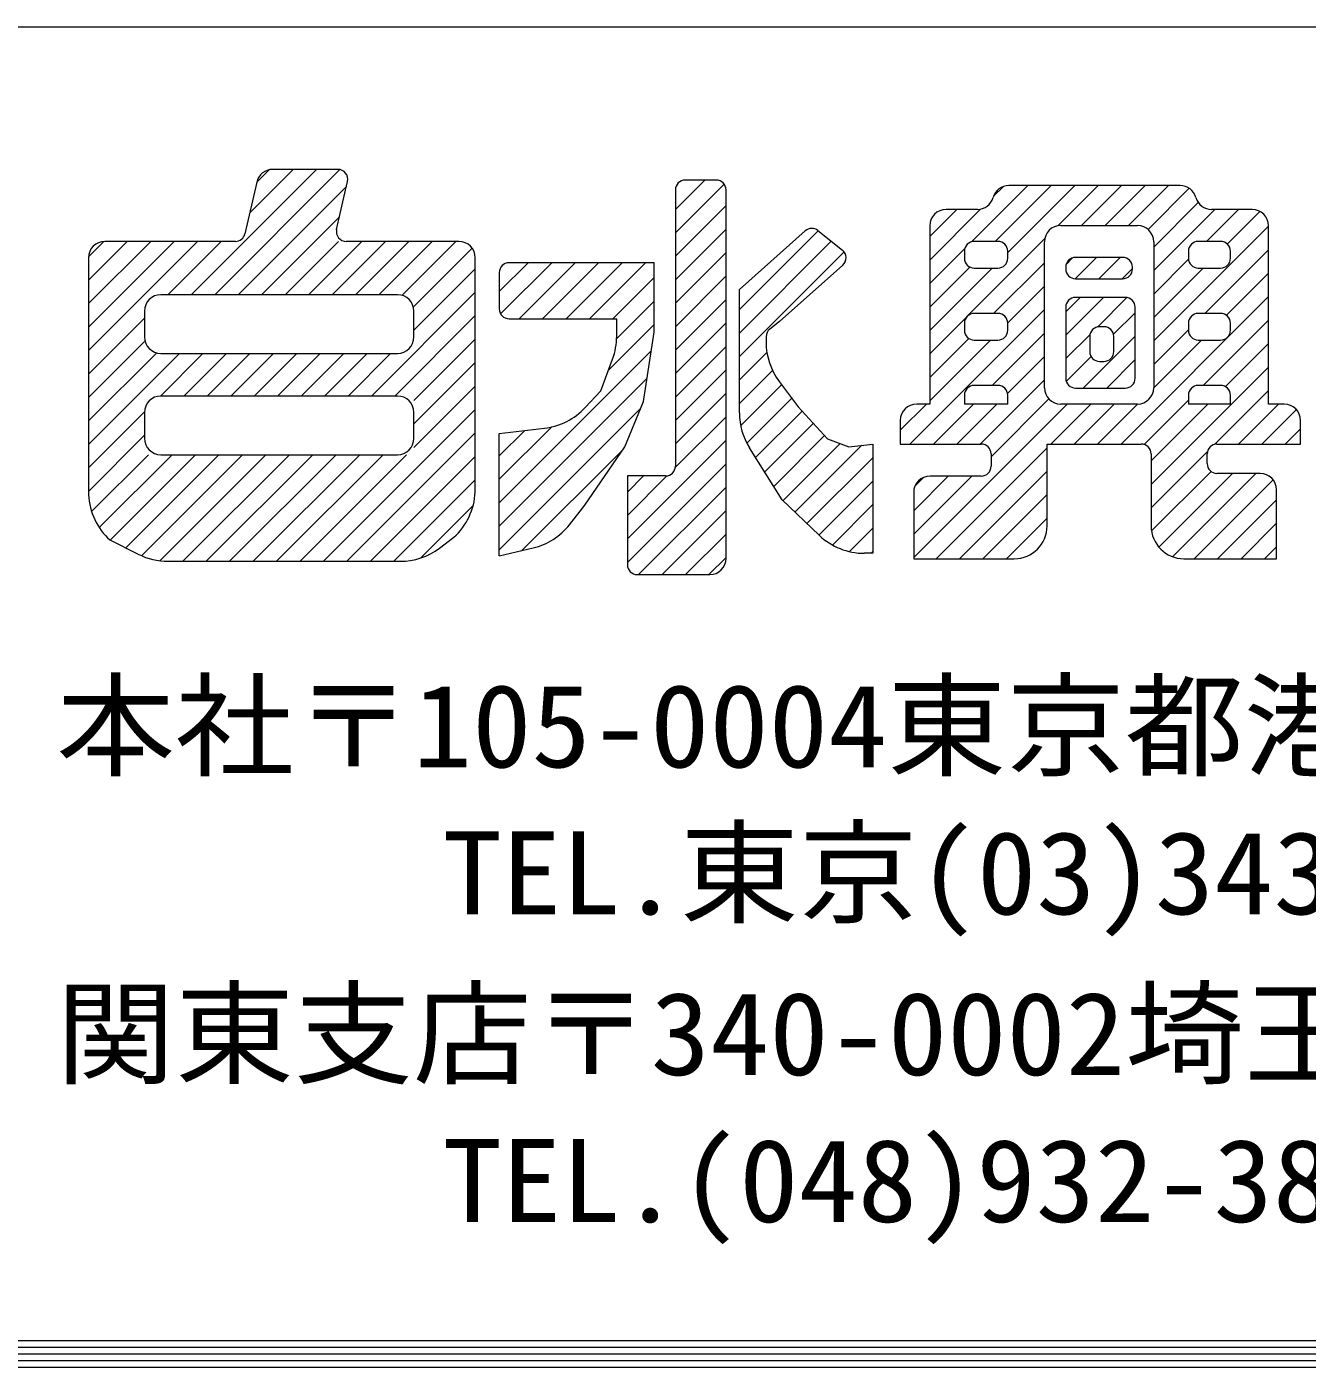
# Model space of a CAD drawing. Units: millimetres at full size; details may follow other scales. Extents: x -3425 to 3421, y -1129 to 1133.
# Drawn here: x 804.7 to 920.5, y -1129.2 to -1008 of the extents above; entities that cross this region are included whole.
import ezdxf
from ezdxf.enums import TextEntityAlignment as Align

# ---------------------------------------------------------------- set-up
doc = ezdxf.new("R2010")
doc.units = ezdxf.units.MM
doc.header["$LTSCALE"] = 4
doc.layers.add('0-0_0', color=7, linetype='Continuous', lineweight=18)
doc.layers.add('1-2_WAKU', color=7, linetype='Continuous', lineweight=18)
doc.styles.add('ＭＳ ゴシック', font='')
doc.styles.get('ＭＳ ゴシック').set_extended_font_data('MS Gothic')

msp = doc.modelspace()

# ---------------------------------------------------------------- linework, layer by layer
at = {"layer": '0-0_0'}
for p, q in [((819.554, -1032.224), (830.884, -1020.894)), ((821.675, -1032.224), (832.989, -1020.91)), ((824.839, -1024.818), (828.762, -1020.894)), ((825.463, -1022.072), (826.61, -1020.926)), ((832.821, -1020.894), (826.912, -1020.894)), ((823.796, -1032.224), (833.582, -1022.438)), ((825.469, -1022.046), (824.408, -1026.712)), ((832.7, -1026.318), (833.687, -1021.979)), ((863.332, -1024.508), (865.982, -1021.858)), ((863.332, -1026.63), (867.742, -1022.219)), ((863.332, -1022.746), (863.332, -1047.728)), ((863.524, -1022.195), (863.668, -1022.051)), ((867.028, -1021.858), (864.22, -1021.858)), ((867.916, -1049.042), (867.916, -1022.746)), ((890.094, -1027.445), (895.194, -1022.346)), ((892.094, -1023.324), (892.984, -1022.433)), ((892.252, -1027.408), (897.315, -1022.346)), ((893.378, -1028.404), (899.436, -1022.346)), ((908.968, -1022.346), (893.486, -1022.346)), ((897.919, -1025.984), (901.557, -1022.346)), ((900.063, -1025.962), (903.679, -1022.346)), ((902.184, -1025.962), (905.8, -1022.346)), ((904.306, -1025.962), (907.921, -1022.346)), ((906.071, -1026.317), (909.792, -1022.596)), ((906.588, -1027.921), (910.616, -1023.894)), ((825.918, -1032.224), (832.958, -1025.184)), ((863.332, -1028.751), (867.916, -1024.167)), ((886.324, -1029.094), (890.933, -1024.484)), ((886.324, -1026.972), (888.781, -1024.515)), ((890.634, -1024.515), (887.804, -1024.515)), ((906.588, -1030.043), (912.116, -1024.515)), ((911.344, -1027.408), (914.237, -1024.515)), ((915.482, -1024.515), (911.821, -1024.515)), ((913.232, -1027.641), (916.182, -1024.692)), ((863.332, -1030.872), (867.916, -1026.289)), ((869.122, -1033.568), (876.246, -1026.444)), ((869.122, -1031.742), (875.076, -1026.454)), ((876.22, -1026.424), (878.431, -1028.192)), ((886.324, -1025.995), (886.324, -1042.113)), ((898.177, -1025.962), (905.108, -1025.962)), ((906.588, -1036.406), (916.962, -1026.033)), ((916.962, -1042.113), (916.962, -1025.995)), ((810.259, -1030.912), (813.768, -1027.403)), ((810.259, -1033.034), (815.89, -1027.403)), ((810.259, -1035.155), (818.011, -1027.403)), ((810.259, -1037.276), (820.132, -1027.403)), ((810.262, -1028.788), (811.644, -1027.406)), ((823.542, -1027.403), (811.739, -1027.403)), ((817.432, -1032.224), (822.254, -1027.403)), ((828.039, -1032.224), (832.86, -1027.403)), ((830.16, -1032.224), (834.982, -1027.403)), ((832.282, -1032.224), (837.103, -1027.403)), ((843.759, -1027.403), (833.566, -1027.403)), ((834.403, -1032.224), (839.224, -1027.403)), ((836.524, -1032.224), (841.346, -1027.403)), ((838.646, -1032.224), (843.467, -1027.403)), ((869.122, -1035.689), (877.424, -1027.387)), ((889.785, -1034.118), (896.72, -1027.183)), ((892.49, -1027.408), (890.348, -1027.408)), ((896.697, -1040.633), (896.697, -1027.442)), ((906.588, -1027.442), (906.588, -1040.633)), ((912.632, -1027.408), (910.612, -1027.408)), ((810.259, -1028.883), (810.259, -1050.02)), ((839.69, -1033.301), (844.966, -1028.026)), ((845.239, -1049.779), (845.239, -1028.883)), ((863.332, -1032.994), (867.916, -1028.41)), ((869.122, -1037.81), (878.584, -1028.348)), ((886.324, -1031.215), (889.497, -1028.042)), ((889.46, -1028.296), (889.46, -1028.93)), ((893.378, -1028.93), (893.378, -1028.296)), ((898.668, -1029.478), (899.251, -1028.894)), ((899.485, -1030.782), (901.413, -1028.854)), ((903.77, -1028.854), (899.515, -1028.854)), ((901.606, -1030.783), (903.534, -1028.854)), ((909.724, -1028.296), (909.724, -1028.93)), ((911.2, -1033.916), (916.962, -1028.154)), ((913.52, -1028.93), (913.52, -1028.296)), ((839.69, -1035.422), (845.239, -1029.874)), ((847.41, -1031.945), (850.024, -1029.332)), ((847.528, -1033.948), (852.145, -1029.332)), ((861.402, -1029.332), (848.298, -1029.332)), ((849.204, -1034.394), (854.266, -1029.332)), ((851.326, -1034.394), (856.388, -1029.332)), ((853.447, -1034.394), (858.509, -1029.332)), ((855.568, -1034.394), (860.63, -1029.332)), ((861.402, -1034.394), (861.402, -1029.332)), ((878.466, -1029.549), (872.741, -1034.635)), ((886.324, -1033.336), (889.941, -1029.72)), ((886.324, -1035.458), (891.963, -1029.818)), ((890.348, -1029.818), (892.49, -1029.818)), ((892.108, -1033.916), (896.697, -1029.327)), ((898.627, -1029.742), (898.627, -1029.895)), ((903.727, -1030.783), (904.658, -1029.851)), ((904.658, -1029.895), (904.658, -1029.742)), ((906.588, -1032.164), (909.729, -1029.023)), ((906.588, -1034.285), (911.055, -1029.818)), ((910.612, -1029.818), (912.632, -1029.818)), ((847.41, -1030.22), (847.41, -1033.506)), ((857.689, -1034.394), (861.402, -1030.681)), ((863.332, -1035.115), (867.916, -1030.531)), ((899.515, -1030.783), (903.77, -1030.783)), ((913.153, -1034.085), (916.962, -1030.276)), ((838.21, -1032.224), (816.805, -1032.224)), ((835.849, -1041.384), (845.239, -1031.995)), ((869.122, -1042.916), (869.122, -1031.742)), ((893.377, -1034.769), (896.697, -1031.448)), ((898.627, -1033.761), (899.918, -1032.47)), ((898.627, -1035.882), (902.039, -1032.47)), ((904.012, -1032.47), (899.515, -1032.47)), ((901.486, -1035.145), (904.15, -1032.481)), ((903.63, -1045.729), (916.962, -1032.397)), ((815.325, -1033.704), (815.325, -1036.048)), ((839.69, -1036.048), (839.69, -1033.704)), ((858.021, -1036.183), (861.402, -1032.802)), ((863.332, -1037.236), (867.916, -1032.653)), ((884.538, -1045.729), (896.697, -1033.57)), ((898.627, -1033.358), (898.627, -1039.778)), ((904.9, -1039.778), (904.9, -1033.358)), ((810.259, -1039.398), (815.325, -1034.332)), ((837.971, -1041.384), (845.239, -1034.116)), ((848.298, -1034.394), (858.025, -1034.394)), ((857.271, -1039.055), (861.402, -1034.924)), ((858.025, -1035.971), (858.025, -1034.394)), ((863.332, -1039.358), (867.916, -1034.774)), ((872.741, -1034.635), (871.868, -1035.332)), ((886.324, -1037.579), (889.662, -1034.242)), ((889.46, -1034.804), (889.46, -1035.439)), ((892.49, -1033.916), (890.348, -1033.916)), ((893.378, -1035.439), (893.378, -1034.804)), ((902.946, -1035.806), (904.9, -1033.853)), ((909.724, -1034.804), (909.724, -1035.439)), ((912.632, -1033.916), (910.612, -1033.916)), ((911.055, -1040.425), (916.962, -1034.518)), ((913.52, -1035.439), (913.52, -1034.804)), ((839.69, -1041.786), (845.239, -1036.238)), ((871.534, -1036.026), (871.534, -1036.517)), ((886.324, -1039.7), (889.85, -1036.174)), ((891.963, -1040.425), (896.697, -1035.691)), ((898.627, -1038.004), (900.821, -1035.81)), ((900.207, -1040.666), (904.9, -1035.974)), ((900.798, -1036.01), (900.798, -1037.368)), ((902.082, -1035.122), (901.686, -1035.122)), ((902.97, -1037.368), (902.97, -1036.01)), ((906.588, -1038.528), (909.724, -1035.392)), ((810.259, -1041.519), (815.325, -1036.453)), ((847.41, -1051.037), (861.139, -1037.308)), ((863.332, -1041.479), (867.916, -1036.895)), ((869.122, -1039.932), (871.608, -1037.446)), ((886.324, -1041.822), (891.818, -1036.327)), ((890.348, -1036.327), (892.49, -1036.327)), ((906.588, -1040.649), (910.91, -1036.327)), ((910.612, -1036.327), (912.632, -1036.327)), ((913.064, -1040.537), (916.962, -1036.64)), ((810.259, -1043.64), (816.372, -1037.528)), ((810.259, -1045.762), (818.493, -1037.528)), ((816.758, -1041.384), (820.614, -1037.528)), ((816.805, -1037.528), (838.21, -1037.528)), ((818.879, -1041.384), (822.736, -1037.528)), ((821, -1041.384), (824.857, -1037.528)), ((823.121, -1041.384), (826.978, -1037.528)), ((825.243, -1041.384), (829.1, -1037.528)), ((827.364, -1041.384), (831.221, -1037.528)), ((829.485, -1041.384), (833.342, -1037.528)), ((831.607, -1041.384), (835.464, -1037.528)), ((833.728, -1041.384), (837.585, -1037.528)), ((839.69, -1043.907), (845.239, -1038.359)), ((893.362, -1041.148), (896.697, -1037.812)), ((898.678, -1040.074), (900.926, -1037.826)), ((901.686, -1038.256), (902.082, -1038.256)), ((902.328, -1040.666), (904.9, -1038.095)), ((847.41, -1053.158), (860.753, -1039.815)), ((863.332, -1043.6), (867.916, -1039.016)), ((869.122, -1042.053), (872.11, -1039.064)), ((906.347, -1049.376), (916.962, -1038.761)), ((839.69, -1046.029), (845.239, -1040.48)), ((869.234, -1044.062), (872.936, -1040.36)), ((872.72, -1040.071), (874.429, -1042.349)), ((892.49, -1040.425), (890.348, -1040.425)), ((890.902, -1045.729), (896.697, -1039.934)), ((899.515, -1040.666), (904.012, -1040.666)), ((912.632, -1040.425), (910.612, -1040.425)), ((912.09, -1045.754), (916.962, -1040.882)), ((838.21, -1041.384), (816.805, -1041.384)), ((863.332, -1045.722), (867.916, -1041.138)), ((869.783, -1045.634), (873.846, -1041.572)), ((883.67, -1044.475), (886.033, -1042.113)), ((884.876, -1055.997), (898.761, -1042.113)), ((886.324, -1042.113), (885.15, -1042.113)), ((886.66, -1045.729), (890.276, -1042.113)), ((888.781, -1045.729), (892.397, -1042.113)), ((889.46, -1041.313), (889.46, -1042.113)), ((893.378, -1042.113), (889.46, -1042.113)), ((891.872, -1046.88), (897.102, -1041.65)), ((893.378, -1042.113), (893.378, -1041.313)), ((897.266, -1045.729), (900.882, -1042.113)), ((905.108, -1042.113), (898.177, -1042.113)), ((899.388, -1045.729), (903.004, -1042.113)), ((901.509, -1045.729), (905.125, -1042.113)), ((905.714, -1045.766), (909.724, -1041.756)), ((906.347, -1047.254), (911.489, -1042.113)), ((909.724, -1041.313), (909.724, -1042.113)), ((913.52, -1042.113), (909.724, -1042.113)), ((913.52, -1042.113), (913.52, -1041.313)), ((914.237, -1045.729), (917.853, -1042.113)), ((918.376, -1042.113), (916.962, -1042.113)), ((810.259, -1047.883), (815.325, -1042.817)), ((815.325, -1042.864), (815.325, -1045.208)), ((831.51, -1056.33), (845.239, -1042.601)), ((839.69, -1045.208), (839.69, -1042.864)), ((847.41, -1055.28), (860.167, -1042.523)), ((863.324, -1047.851), (867.916, -1043.259)), ((870.585, -1046.954), (874.793, -1042.746)), ((916.358, -1045.729), (919.48, -1042.606)), ((833.631, -1056.33), (845.239, -1044.723)), ((847.41, -1048.916), (852.15, -1044.176)), ((847.41, -1046.794), (849.71, -1044.494)), ((871.401, -1048.259), (875.808, -1043.852)), ((883.67, -1043.593), (883.67, -1045.729)), ((918.479, -1045.729), (919.856, -1044.352)), ((919.856, -1045.729), (919.856, -1043.593)), ((810.259, -1050.004), (815.325, -1044.938)), ((858.99, -1054.306), (867.916, -1045.38)), ((872.218, -1049.564), (876.823, -1044.958)), ((873.051, -1050.852), (878.231, -1045.672)), ((874.138, -1051.886), (880.19, -1045.834)), ((881.184, -1045.724), (881.184, -1055.607)), ((883.67, -1045.729), (890.984, -1045.729)), ((896.938, -1053.134), (896.938, -1045.729)), ((896.938, -1045.729), (905.459, -1045.729)), ((912.301, -1045.729), (919.856, -1045.729)), ((810.546, -1051.839), (815.697, -1046.688)), ((811.233, -1053.273), (817.818, -1046.688)), ((812.213, -1054.414), (819.939, -1046.688)), ((813.628, -1055.121), (822.061, -1046.688)), ((815.047, -1055.823), (824.182, -1046.688)), ((816.707, -1056.284), (826.303, -1046.688)), ((816.805, -1046.688), (838.21, -1046.688)), ((818.782, -1056.33), (828.425, -1046.688)), ((820.904, -1056.33), (830.546, -1046.688)), ((823.025, -1056.33), (832.667, -1046.688)), ((825.146, -1056.33), (834.788, -1046.688)), ((827.267, -1056.33), (836.91, -1046.688)), ((829.389, -1056.33), (839.031, -1046.688)), ((835.753, -1056.33), (845.239, -1046.844)), ((849.447, -1055.364), (858.539, -1046.272)), ((872.982, -1050.786), (870.023, -1046.055)), ((875.225, -1052.921), (881.184, -1046.962)), ((886.9, -1056.094), (896.938, -1046.056)), ((891.872, -1046.617), (891.872, -1047.734)), ((906.347, -1051.497), (911.438, -1046.406)), ((906.347, -1046.617), (906.347, -1053.134)), ((911.413, -1047.492), (911.413, -1046.617)), ((858.99, -1056.428), (867.916, -1047.502)), ((889.022, -1056.094), (896.938, -1048.178)), ((906.381, -1053.584), (911.765, -1048.2)), ((907.044, -1055.042), (913.706, -1048.38)), ((908.293, -1055.915), (915.828, -1048.38)), ((916.205, -1048.38), (912.301, -1048.38)), ((837.874, -1056.33), (845.239, -1048.965)), ((858.99, -1052.185), (862.567, -1048.608)), ((858.99, -1050.064), (860.437, -1048.616)), ((867.916, -1056.056), (867.916, -1048.616)), ((876.312, -1053.955), (881.184, -1049.083)), ((884.876, -1051.754), (888.01, -1048.622)), ((884.876, -1053.876), (890.131, -1048.622)), ((885, -1049.51), (885.765, -1048.745)), ((890.984, -1048.622), (886.356, -1048.622)), ((910.235, -1056.094), (917.375, -1048.954)), ((860.003, -1057.536), (867.916, -1049.623)), ((876.334, -1053.976), (872.982, -1050.786)), ((891.143, -1056.094), (896.938, -1050.299)), ((912.356, -1056.094), (917.685, -1050.765)), ((917.685, -1056.094), (917.685, -1049.86)), ((840.292, -1056.034), (845.046, -1051.28)), ((862.124, -1057.536), (867.916, -1051.744)), ((877.531, -1054.857), (881.184, -1051.204)), ((893.264, -1056.094), (896.938, -1052.42)), ((914.478, -1056.094), (917.685, -1052.887)), ((864.246, -1057.536), (867.916, -1053.866)), ((879.06, -1055.45), (881.184, -1053.326)), ((847.41, -1055.848), (850.468, -1055.121)), ((881.184, -1055.607), (880.415, -1055.607)), ((881.024, -1055.607), (881.184, -1055.447)), ((916.599, -1056.094), (917.685, -1055.008)), ((817.446, -1056.33), (838.442, -1056.33)), ((866.367, -1057.536), (867.916, -1055.987)), ((909.307, -1056.094), (917.685, -1056.094)), ((859.878, -1057.536), (866.436, -1057.536))]:
    msp.add_line(p, q, dxfattribs=at)
for points in [[(853.752, -1053.021), (855.13, -1051.268), (858.749, -1045.965), (860.437, -1041.867), (861.402, -1035.599), (861.402, -1034.394)], [(855.172, -1042.424), (856.578, -1040.902), (857.648, -1038.051)], [(874.429, -1042.349), (877.083, -1045.242), (879.013, -1045.965), (881.184, -1045.724)], [(847.41, -1055.848), (847.41, -1044.76), (851.502, -1044.288)], [(862.444, -1048.616), (858.99, -1048.616), (858.99, -1056.648)], [(884.876, -1050.102), (884.876, -1056.094), (893.978, -1056.094)], [(811.995, -1054.208), (812.189, -1054.402), (814.8, -1055.706)], [(841.992, -1055.148), (843.309, -1054.161), (843.504, -1053.967)]]:
    msp.add_lwpolyline(points, dxfattribs=at)
for centre, radius, start, end in [((826.912, -1022.374), 1.48, 90, 167.189), ((832.821, -1021.782), 0.888, 347.189, 90), ((864.22, -1022.746), 0.888, 90, 180), ((867.028, -1022.746), 0.888, 0, 90), ((893.486, -1023.826), 1.48, 90, 164.512), ((908.968, -1023.826), 1.48, 15.488, 90), ((890.634, -1023.035), 1.48, 270, 344.512), ((911.821, -1023.035), 1.48, 195.488, 270), ((887.804, -1025.995), 1.48, 90, 180), ((915.482, -1025.995), 1.48, 0, 90), ((833.566, -1026.515), 0.888, 167.189, 270), ((875.666, -1027.118), 0.888, 51.361, 131.612), ((898.177, -1027.442), 1.48, 90, 180), ((905.108, -1027.442), 1.48, 0, 90), ((811.739, -1028.883), 1.48, 90, 180), ((823.542, -1026.515), 0.888, 270, 347.189), ((843.759, -1028.883), 1.48, 0, 90), ((890.348, -1028.296), 0.888, 90, 180), ((892.49, -1028.296), 0.888, 0, 90), ((910.612, -1028.296), 0.888, 90, 180), ((912.632, -1028.296), 0.888, 0, 90), ((877.877, -1028.885), 0.888, 311.612, 51.361), ((890.348, -1028.93), 0.888, 180, 270), ((892.49, -1028.93), 0.888, 270, 0), ((899.515, -1029.742), 0.888, 90, 180), ((903.77, -1029.742), 0.888, 0, 90), ((910.612, -1028.93), 0.888, 180, 270), ((912.632, -1028.93), 0.888, 270, 0), ((848.298, -1030.22), 0.888, 90, 180), ((899.515, -1029.895), 0.888, 180, 270), ((903.77, -1029.895), 0.888, 270, 0), ((816.805, -1033.704), 1.48, 90, 180), ((838.21, -1033.704), 1.48, 0, 90), ((899.515, -1033.358), 0.888, 90, 180), ((904.012, -1033.358), 0.888, 0, 90), ((848.298, -1033.506), 0.888, 180, 270), ((890.348, -1034.804), 0.888, 90, 180), ((892.49, -1034.804), 0.888, 0, 90), ((910.612, -1034.804), 0.888, 90, 180), ((912.632, -1034.804), 0.888, 0, 90), ((816.805, -1036.048), 1.48, 180, 270), ((838.21, -1036.048), 1.48, 270, 0), ((852.105, -1035.971), 5.92, 339.43, 0), ((872.422, -1036.026), 0.888, 128.639, 180), ((890.348, -1035.439), 0.888, 180, 270), ((892.49, -1035.439), 0.888, 270, 0), ((901.686, -1036.01), 0.888, 90, 180), ((902.082, -1036.01), 0.888, 0, 90), ((910.612, -1035.439), 0.888, 180, 270), ((912.632, -1035.439), 0.888, 270, 0), ((877.454, -1036.517), 5.92, 180, 216.89), ((901.686, -1037.368), 0.888, 180, 270), ((902.082, -1037.368), 0.888, 270, 0), ((899.515, -1039.778), 0.888, 180, 270), ((904.012, -1039.778), 0.888, 270, 0), ((890.348, -1041.313), 0.888, 90, 180), ((892.49, -1041.313), 0.888, 0, 90), ((898.177, -1040.633), 1.48, 180, 270), ((905.108, -1040.633), 1.48, 270, 0), ((910.612, -1041.313), 0.888, 90, 180), ((912.632, -1041.313), 0.888, 0, 90), ((816.805, -1042.864), 1.48, 90, 180), ((838.21, -1042.864), 1.48, 0, 90), ((885.15, -1043.593), 1.48, 90, 180), ((918.376, -1043.593), 1.48, 0, 90), ((850.824, -1038.407), 5.92, 276.577, 317.269), ((875.042, -1042.916), 5.92, 180, 212.024), ((816.805, -1045.208), 1.48, 180, 270), ((838.21, -1045.208), 1.48, 270, 0), ((890.984, -1046.617), 0.888, 0, 90), ((905.459, -1046.617), 0.888, 0, 90), ((912.301, -1046.617), 0.888, 90, 180), ((862.444, -1047.728), 0.888, 270, 0), ((890.984, -1047.734), 0.888, 270, 0), ((912.301, -1047.492), 0.888, 180, 270), ((916.205, -1049.86), 1.48, 0, 90), ((886.356, -1050.102), 1.48, 90, 180), ((816.179, -1050.02), 5.92, 180, 225.021), ((839.319, -1049.779), 5.92, 314.979, 0), ((849.098, -1049.362), 5.92, 283.383, 321.822), ((893.978, -1053.134), 2.96, 270, 0), ((909.307, -1053.134), 2.96, 180, 270), ((880.415, -1049.687), 5.92, 226.418, 270), ((838.442, -1050.41), 5.92, 270, 306.85), ((817.446, -1050.41), 5.92, 243.452, 270), ((859.878, -1056.648), 0.888, 180, 270), ((866.436, -1056.056), 1.48, 270, 0)]:
    msp.add_arc(centre, radius, start, end, dxfattribs=at)
at = {"layer": '1-2_WAKU'}
for p, q in [((219.56, -1008), (3419.56, -1008)), ((220.76, -1126.8), (3418.36, -1126.8)), ((219.56, -1128), (3419.56, -1128)), ((220.16, -1127.4), (3418.96, -1127.4)), ((218.36, -1129.2), (3420.76, -1129.2)), ((218.96, -1128.6), (3420.16, -1128.6))]:
    msp.add_line(p, q, dxfattribs=at)

# ---------------------------------------------------------------- texts
at = {"layer": '0-0_0', "style": 'ＭＳ ゴシック', "width": 1.05}
for s, p in [('本社〒105-0004東京都港区新橋5-8-11新橋エンタービル3Ｆ', (807.34, -1077.212)), ('TEL.東京(03)3431-9713(代）  FAX.(03)3431-9708', (842.286, -1090.502)), ('関東支店〒340-0002埼玉県草加市青柳6-16-1', (807.34, -1105.036)), ('TEL.(048)932-3853(代）  FAX.(048)931-8164', (842.286, -1118.326))]:
    msp.add_text(s, height=7.507, dxfattribs=at).set_placement(p, align=Align.BOTTOM_LEFT)

doc.saveas('drawing.dxf')
